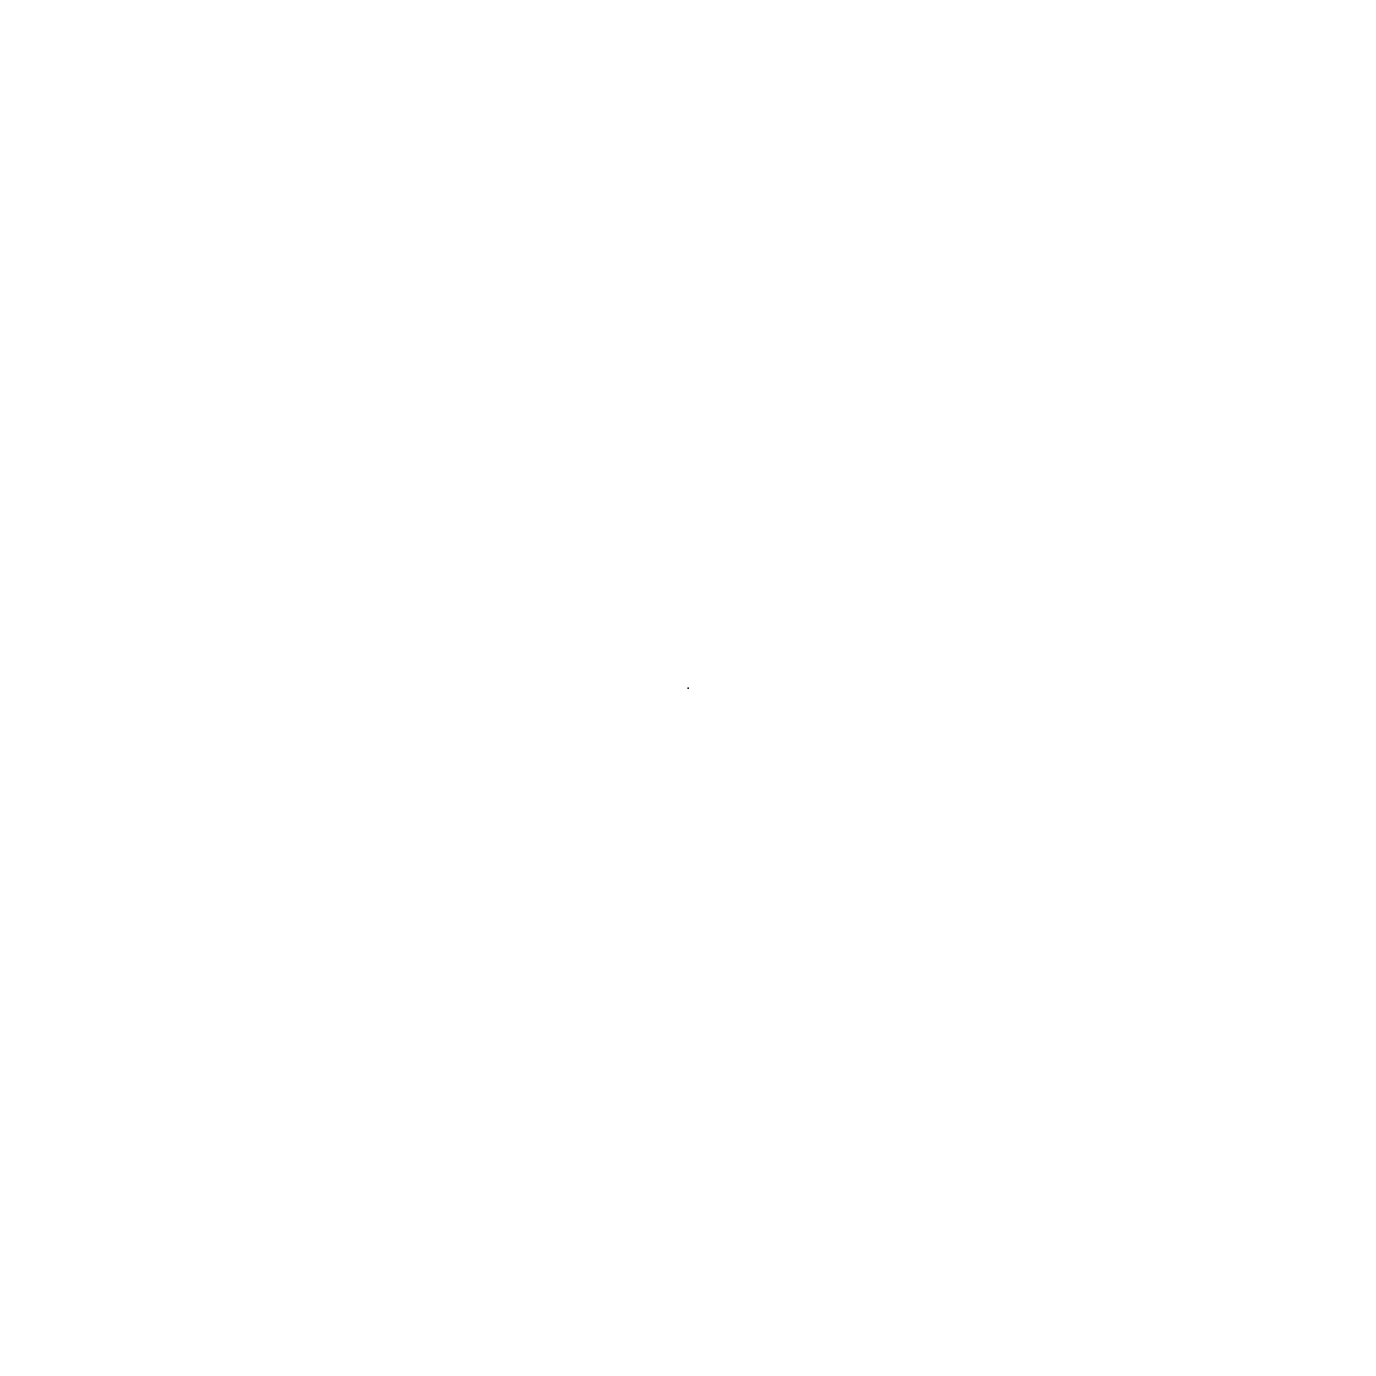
# Model space of a CAD drawing. Header units: millimetres. Extents: x 50 to 50, y 50 to 50.
import ezdxf

# ---------------------------------------------------------------- set-up
doc = ezdxf.new("R2010")
doc.units = ezdxf.units.MM

msp = doc.modelspace()

# ---------------------------------------------------------------- linework, layer by layer
msp.add_point((50, 50, 50))

doc.saveas('drawing.dxf')
